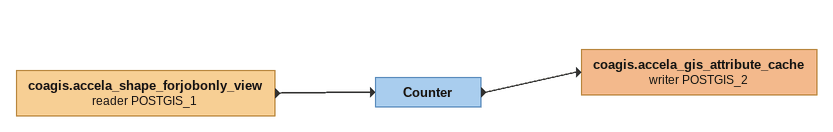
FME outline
coagis.accela_shape_forjobonly_view (reader POSTGIS_1)
    -> Counter
Counter
    -> coagis.accela_gis_attribute_cache (writer POSTGIS_2)
coagis.accela_gis_attribute_cache (writer POSTGIS_2)
